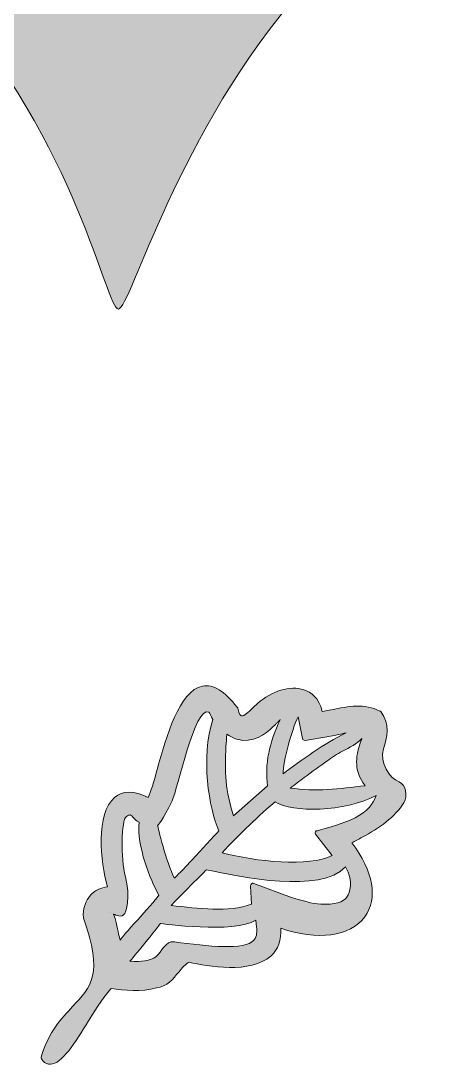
# Model space of a CAD drawing. Header units: inches. Extents: x -0.2 to 22.9, y 0 to 27.3.
# Drawn here: x 7.721 to 8.991, y 0.554 to 3.624 of the extents above; entities that cross this region are included whole.
import ezdxf

# ---------------------------------------------------------------- set-up
doc = ezdxf.new("R2010")
doc.units = ezdxf.units.IN
doc.header["$MEASUREMENT"] = 0
doc.layers.add('Paper Pumpkin Blank', color=7, linetype='Continuous', lineweight=0)

msp = doc.modelspace()

# ---------------------------------------------------------------- hatches: boundary and pattern name
at = {"layer": 'Paper Pumpkin Blank', "true_color": 0xf7941d, "transparency": 33554687}
h = msp.add_hatch(color=30, dxfattribs=at)
h.dxf.hatch_style = 2
edge = h.paths.add_edge_path()
edge.add_spline(control_points=[(6.5889, 7.7417), (6.6708, 8.85), (6.8903, 9.5694), (6.8903, 9.5694), (6.8903, 9.5694), (9.1639, 9.5694), (9.1639, 9.5694), (9.1639, 9.5694), (9.3639, 9.0458), (9.4708, 7.7417), (9.5778, 6.4375), (9.2722, 5.9139), (9.2722, 5.9139), (9.2722, 5.9139), (6.7931, 5.9139), (6.7931, 5.9139), (6.7931, 5.9139), (6.5069, 6.6333), (6.5889, 7.7417)], knot_values=[0, 0, 0, 0, 1, 1, 1, 2, 2, 2, 3, 3, 3, 4, 4, 4, 5, 5, 5, 6, 6, 6, 6], degree=3, periodic=0)
edge = h.paths.add_edge_path()
edge.add_spline(control_points=[(6.5236, 5.5611), (6.5319, 5.5389), (6.5514, 5.525), (6.575, 5.525), (6.575, 5.525), (6.8444, 5.525), (6.8444, 5.525), (6.8708, 5.5222), (7.2389, 5.5333), (7.2514, 5.5167), (7.2694, 5.5083), (7.2611, 5.4806), (7.2417, 5.4806), (7.2417, 5.4806), (6.5514, 5.4833), (6.5514, 5.4833), (6.5514, 5.4833), (7.2042, 4.0333), (7.4944, 3.7056), (7.8917, 3.2583), (7.9708, 2.7764), (8.0083, 2.7764), (8.0444, 2.7764), (8.1806, 3.2986), (8.5514, 3.7194), (8.7944, 4.025), (9.4514, 5.2986), (9.4694, 5.4833), (9.4694, 5.4833), (8.8306, 5.4819), (8.8306, 5.4819), (8.8111, 5.4819), (8.8042, 5.5097), (8.8222, 5.5181), (8.9972, 5.5389), (9.3278, 5.5194), (9.5028, 5.5264), (10.1694, 6.2833), (9.775, 9.3625), (9.4528, 9.9042), (9.4361, 9.9375), (9.4028, 9.9597), (9.3667, 9.9597), (9.3667, 9.9597), (8.8111, 9.9597), (8.8111, 9.9597), (8.7861, 9.9597), (8.7722, 9.9722), (8.7639, 9.9889), (8.7542, 10.0125), (9.0375, 10.0028), (9.0389, 10.0264), (9.0292, 10.1694), (9.0903, 10.5514), (8.8667, 10.5472), (8.8667, 10.5472), (7.2208, 10.5472), (7.2208, 10.5472), (6.9806, 10.5486), (7.0597, 10.1792), (7.0444, 10.0153), (7.0444, 10.0042), (7.3194, 9.9931), (7.3139, 9.9847), (7.3042, 9.9694), (7.2875, 9.9583), (7.2681, 9.9583), (7.2681, 9.9583), (6.7111, 9.9583), (6.7111, 9.9583), (6.6681, 9.9583), (6.6278, 9.9319), (6.6111, 9.8903), (6.2431, 9.0986), (5.9556, 6.4333), (6.5236, 5.5611)], knot_values=[0, 0, 0, 0, 1, 1, 1, 2, 2, 2, 3, 3, 3, 4, 4, 4, 5, 5, 5, 6, 6, 6, 7, 7, 7, 8, 8, 8, 9, 9, 9, 10, 10, 10, 11, 11, 11, 12, 12, 12, 13, 13, 13, 14, 14, 14, 15, 15, 15, 16, 16, 16, 17, 17, 17, 18, 18, 18, 19, 19, 19, 20, 20, 20, 21, 21, 21, 22, 22, 22, 23, 23, 23, 24, 24, 24, 25, 25, 25, 25], degree=3, periodic=0)
h = msp.add_hatch(color=30, dxfattribs=at)
h.dxf.hatch_style = 2
edge = h.paths.add_edge_path()
edge.add_spline(control_points=[(8.6819, 1.0472), (8.6722, 1.0306), (8.6431, 1.0222), (8.6042, 1.025), (8.5778, 1.0264), (8.5514, 1.0347), (8.5181, 1.0444), (8.5181, 1.0444), (8.4069, 1.0861), (8.4069, 1.0861), (8.4042, 1.0875), (8.4028, 1.0861), (8.4, 1.0847), (8.3986, 1.0833), (8.3972, 1.0806), (8.3972, 1.0778), (8.3972, 1.0778), (8.4, 1.025), (8.4, 1.025), (8.3333, 1), (8.2431, 1.0125), (8.1639, 1.0208), (8.1792, 1.0389), (8.2681, 1.1264), (8.2681, 1.1264), (8.3694, 1.1042), (8.6042, 1.0556), (8.6764, 1.1347), (8.7042, 1.0903), (8.6875, 1.0583), (8.6819, 1.0472)], knot_values=[0, 0, 0, 0, 1, 1, 1, 2, 2, 2, 3, 3, 3, 4, 4, 4, 5, 5, 5, 6, 6, 6, 7, 7, 7, 8, 8, 8, 9, 9, 9, 10, 10, 10, 10], degree=3, periodic=0)
edge = h.paths.add_edge_path()
edge.add_spline(control_points=[(8.4069, 0.9194), (8.4069, 0.9194), (8.4056, 0.9194), (8.4069, 0.9194), (8.3806, 0.8875), (8.2722, 0.9014), (8.1736, 0.9139), (8.1458, 0.9181), (8.1361, 0.8833), (8.1194, 0.8708), (8.1028, 0.8583), (8.0722, 0.8542), (8.0458, 0.8569), (8.0444, 0.8569), (8.0431, 0.8569), (8.0417, 0.8569), (8.0472, 0.8611), (8.125, 0.9569), (8.1319, 0.9681), (8.1319, 0.9681), (8.35, 0.9375), (8.4125, 0.9778), (8.4125, 0.9778), (8.4153, 0.9569), (8.4153, 0.9569), (8.4153, 0.9472), (8.4181, 0.9306), (8.4069, 0.9194)], knot_values=[0, 0, 0, 0, 1, 1, 1, 2, 2, 2, 3, 3, 3, 4, 4, 4, 5, 5, 5, 6, 6, 6, 7, 7, 7, 8, 8, 8, 9, 9, 9, 9], degree=3, periodic=0)
edge = h.paths.add_edge_path()
edge.add_spline(control_points=[(8.0139, 0.9194), (8.0056, 0.9444), (8.0069, 0.9569), (7.9944, 0.9958), (7.9944, 0.9958), (8.0125, 0.9847), (8.0236, 0.9931), (8.0319, 1), (8.0444, 1.0472), (8.0292, 1.1056), (8.0139, 1.1611), (8.0167, 1.2722), (8.0319, 1.2833), (8.0361, 1.2861), (8.0403, 1.2875), (8.0431, 1.2875), (8.0472, 1.2861), (8.05, 1.2833), (8.0542, 1.2778), (8.0569, 1.275), (8.0597, 1.2708), (8.0639, 1.2694), (8.0639, 1.2694), (8.0694, 1.2667), (8.0694, 1.2667), (8.0625, 1.1958), (8.1014, 1.0972), (8.1278, 1.0514), (8.1056, 1.0208), (8.0167, 0.9278), (8.0139, 0.9194)], knot_values=[0, 0, 0, 0, 1, 1, 1, 2, 2, 2, 3, 3, 3, 4, 4, 4, 5, 5, 5, 6, 6, 6, 7, 7, 7, 8, 8, 8, 9, 9, 9, 10, 10, 10, 10], degree=3, periodic=0)
edge = h.paths.add_edge_path()
edge.add_spline(control_points=[(7.9847, 1.0014), (7.9847, 1.0014), (7.9847, 1.0014), (7.9847, 1.0014), (7.9847, 1.0014), (7.9847, 1.0014), (7.9847, 1.0014), (7.9847, 1.0014), (7.9847, 1.0014), (7.9847, 1.0014)], knot_values=[0, 0, 0, 0, 1, 1, 1, 2, 2, 2, 3, 3, 3, 3], degree=3, periodic=0)
edge = h.paths.add_edge_path()
edge.add_spline(control_points=[(8.1667, 1.3292), (8.1819, 1.3611), (8.2333, 1.6097), (8.275, 1.5903), (8.2778, 1.5875), (8.2833, 1.5736), (8.2861, 1.5681), (8.25, 1.4569), (8.275, 1.3069), (8.3042, 1.2403), (8.275, 1.2097), (8.2458, 1.1778), (8.2181, 1.1472), (8.2, 1.1278), (8.1917, 1.1208), (8.1736, 1.1014), (8.1486, 1.1472), (8.125, 1.2528), (8.1236, 1.2569), (8.125, 1.2569), (8.1389, 1.2708), (8.1667, 1.3292)], knot_values=[0, 0, 0, 0, 1, 1, 1, 2, 2, 2, 3, 3, 3, 4, 4, 4, 5, 5, 5, 6, 6, 6, 7, 7, 7, 7], degree=3, periodic=0)
edge = h.paths.add_edge_path()
edge.add_spline(control_points=[(8.3736, 1.5069), (8.4208, 1.5042), (8.4528, 1.5361), (8.4694, 1.5528), (8.4708, 1.5542), (8.4736, 1.5569), (8.475, 1.5583), (8.4764, 1.5597), (8.4792, 1.5625), (8.4806, 1.5639), (8.4806, 1.5639), (8.4833, 1.5667), (8.4833, 1.5667), (8.4833, 1.5667), (8.4847, 1.5681), (8.4847, 1.5681), (8.4528, 1.5014), (8.4389, 1.4361), (8.4472, 1.3736), (8.4472, 1.3736), (8.3472, 1.2847), (8.3472, 1.2847), (8.3236, 1.3556), (8.3208, 1.4181), (8.325, 1.4889), (8.3264, 1.5), (8.3264, 1.5125), (8.3278, 1.525), (8.3486, 1.5097), (8.3681, 1.5083), (8.3736, 1.5069)], knot_values=[0, 0, 0, 0, 1, 1, 1, 2, 2, 2, 3, 3, 3, 4, 4, 4, 5, 5, 5, 6, 6, 6, 7, 7, 7, 8, 8, 8, 9, 9, 9, 10, 10, 10, 10], degree=3, periodic=0)
edge = h.paths.add_edge_path()
edge.add_spline(control_points=[(8.7667, 1.3444), (8.7583, 1.3194), (8.7417, 1.2986), (8.7056, 1.2792), (8.6694, 1.2597), (8.5903, 1.2403), (8.5903, 1.2403), (8.5889, 1.2389), (8.5875, 1.2375), (8.5875, 1.2361), (8.5875, 1.2347), (8.5875, 1.2319), (8.5889, 1.2306), (8.5889, 1.2306), (8.6375, 1.1681), (8.6375, 1.1681), (8.5694, 1.1333), (8.4125, 1.15), (8.3139, 1.1764), (8.3625, 1.2278), (8.4028, 1.2681), (8.4694, 1.3264), (8.5208, 1.2931), (8.6736, 1.2958), (8.7667, 1.3444)], knot_values=[0, 0, 0, 0, 1, 1, 1, 2, 2, 2, 3, 3, 3, 4, 4, 4, 5, 5, 5, 6, 6, 6, 7, 7, 7, 8, 8, 8, 8], degree=3, periodic=0)
edge = h.paths.add_edge_path()
edge.add_spline(control_points=[(8.5375, 1.5764), (8.5375, 1.5764), (8.55, 1.5125), (8.55, 1.5125), (8.5514, 1.5083), (8.5542, 1.5069), (8.5583, 1.5069), (8.5583, 1.5069), (8.6278, 1.5181), (8.6278, 1.5181), (8.6347, 1.5194), (8.6417, 1.5208), (8.6486, 1.5222), (8.6542, 1.5236), (8.6597, 1.525), (8.6667, 1.5264), (8.6708, 1.5278), (8.675, 1.5278), (8.6792, 1.5292), (8.6125, 1.4972), (8.5472, 1.4486), (8.4931, 1.4083), (8.4931, 1.4444), (8.5181, 1.5375), (8.5375, 1.5764)], knot_values=[0, 0, 0, 0, 1, 1, 1, 2, 2, 2, 3, 3, 3, 4, 4, 4, 5, 5, 5, 6, 6, 6, 7, 7, 7, 8, 8, 8, 8], degree=3, periodic=0)
edge = h.paths.add_edge_path()
edge.add_spline(control_points=[(8.725, 1.5125), (8.725, 1.5111), (8.725, 1.5097), (8.7236, 1.5083), (8.7236, 1.5083), (8.7208, 1.5014), (8.7208, 1.5014), (8.7111, 1.4708), (8.6958, 1.4222), (8.7347, 1.3736), (8.6597, 1.3639), (8.5875, 1.3556), (8.5139, 1.3667), (8.5278, 1.3764), (8.5417, 1.3875), (8.5556, 1.3972), (8.5792, 1.4153), (8.6028, 1.4319), (8.6222, 1.4458), (8.6361, 1.4569), (8.6528, 1.4667), (8.6681, 1.475), (8.6903, 1.4861), (8.7097, 1.4972), (8.725, 1.5125)], knot_values=[0, 0, 0, 0, 1, 1, 1, 2, 2, 2, 3, 3, 3, 4, 4, 4, 5, 5, 5, 6, 6, 6, 7, 7, 7, 8, 8, 8, 8], degree=3, periodic=0)
edge = h.paths.add_edge_path()
edge.add_spline(control_points=[(8.6958, 1.2056), (8.7042, 1.2111), (8.7153, 1.2153), (8.7264, 1.2222), (8.775, 1.2472), (8.825, 1.2833), (8.8486, 1.3236), (8.8597, 1.3431), (8.8556, 1.3764), (8.8347, 1.3847), (8.8056, 1.3958), (8.7764, 1.4403), (8.7889, 1.4819), (8.7986, 1.5153), (8.8097, 1.5542), (8.7806, 1.5917), (8.7806, 1.5931), (8.7792, 1.5931), (8.7778, 1.5931), (8.7333, 1.6167), (8.6847, 1.6069), (8.6361, 1.5972), (8.6264, 1.5958), (8.6167, 1.5931), (8.6083, 1.5917), (8.5986, 1.6333), (8.5736, 1.65), (8.5542, 1.6556), (8.5139, 1.6694), (8.4597, 1.6528), (8.4181, 1.6153), (8.4125, 1.6111), (8.4069, 1.6056), (8.4028, 1.6014), (8.3917, 1.5903), (8.3778, 1.5778), (8.3708, 1.5792), (8.3694, 1.5792), (8.3639, 1.5833), (8.3597, 1.6014), (8.3597, 1.6028), (8.3597, 1.6028), (8.3583, 1.6042), (8.3208, 1.6528), (8.2875, 1.6722), (8.2556, 1.6667), (8.1875, 1.6528), (8.15, 1.5194), (8.1222, 1.4208), (8.1125, 1.3847), (8.1042, 1.3542), (8.0958, 1.3389), (8.0542, 1.3597), (8.0208, 1.3597), (7.9972, 1.3389), (7.9417, 1.2917), (7.9542, 1.15), (7.9764, 1.0764), (7.9569, 1.0736), (7.9389, 1.0653), (7.9264, 1.0514), (7.9111, 1.0347), (7.9028, 1.0097), (7.9056, 0.9847), (7.9056, 0.9847), (7.9056, 0.9833), (7.9056, 0.9833), (7.9653, 0.8208), (7.9278, 0.7806), (7.8736, 0.7236), (7.8403, 0.6889), (7.8042, 0.65), (7.7806, 0.575), (7.7806, 0.5736), (7.7806, 0.5708), (7.7819, 0.5694), (7.7875, 0.5611), (7.7944, 0.5556), (7.8028, 0.5542), (7.8042, 0.5542), (7.8069, 0.5542), (7.8083, 0.5542), (7.8417, 0.5542), (7.8806, 0.6167), (7.9208, 0.6819), (7.9458, 0.7222), (7.9694, 0.7597), (7.9875, 0.7764), (8.025, 0.7722), (8.0764, 0.7653), (8.1208, 0.7792), (8.1514, 0.7819), (8.1694, 0.8056), (8.1861, 0.825), (8.1958, 0.8375), (8.2056, 0.8486), (8.2167, 0.8542), (8.2708, 0.8417), (8.3986, 0.8194), (8.4569, 0.8722), (8.4792, 0.8917), (8.4889, 0.9194), (8.4861, 0.9542), (8.5944, 0.9167), (8.6903, 0.9292), (8.7333, 0.9875), (8.7736, 1.0417), (8.7583, 1.1222), (8.6958, 1.2056)], knot_values=[0, 0, 0, 0, 1, 1, 1, 2, 2, 2, 3, 3, 3, 4, 4, 4, 5, 5, 5, 6, 6, 6, 7, 7, 7, 8, 8, 8, 9, 9, 9, 10, 10, 10, 11, 11, 11, 12, 12, 12, 13, 13, 13, 14, 14, 14, 15, 15, 15, 16, 16, 16, 17, 17, 17, 18, 18, 18, 19, 19, 19, 20, 20, 20, 21, 21, 21, 22, 22, 22, 23, 23, 23, 24, 24, 24, 25, 25, 25, 26, 26, 26, 27, 27, 27, 28, 28, 28, 29, 29, 29, 30, 30, 30, 31, 31, 31, 32, 32, 32, 33, 33, 33, 34, 34, 34, 35, 35, 35, 36, 36, 36, 36], degree=3, periodic=0)

# ---------------------------------------------------------------- linework, layer by layer
at = {"layer": 'Paper Pumpkin Blank'}
for points, knots in [([(6.5236, 5.5611), (6.5319, 5.5389), (6.5514, 5.525), (6.575, 5.525), (6.575, 5.525), (6.8444, 5.525), (6.8444, 5.525), (6.8708, 5.5222), (7.2389, 5.5333), (7.2514, 5.5167), (7.2694, 5.5083), (7.2611, 5.4806), (7.2417, 5.4806), (7.2417, 5.4806), (6.5514, 5.4833), (6.5514, 5.4833), (6.5514, 5.4833), (7.2042, 4.0333), (7.4944, 3.7056), (7.8917, 3.2583), (7.9708, 2.7764), (8.0083, 2.7764), (8.0444, 2.7764), (8.1806, 3.2986), (8.5514, 3.7194), (8.7944, 4.025), (9.4514, 5.2986), (9.4694, 5.4833), (9.4694, 5.4833), (8.8306, 5.4819), (8.8306, 5.4819), (8.8111, 5.4819), (8.8042, 5.5097), (8.8222, 5.5181), (8.9972, 5.5389), (9.3278, 5.5194), (9.5028, 5.5264), (10.1694, 6.2833), (9.775, 9.3625), (9.4528, 9.9042), (9.4361, 9.9375), (9.4028, 9.9597), (9.3667, 9.9597), (9.3667, 9.9597), (8.8111, 9.9597), (8.8111, 9.9597), (8.7861, 9.9597), (8.7722, 9.9722), (8.7639, 9.9889), (8.7542, 10.0125), (9.0375, 10.0028), (9.0389, 10.0264), (9.0292, 10.1694), (9.0903, 10.5514), (8.8667, 10.5472), (8.8667, 10.5472), (7.2208, 10.5472), (7.2208, 10.5472), (6.9806, 10.5486), (7.0597, 10.1792), (7.0444, 10.0153), (7.0444, 10.0042), (7.3194, 9.9931), (7.3139, 9.9847), (7.3042, 9.9694), (7.2875, 9.9583), (7.2681, 9.9583), (7.2681, 9.9583), (6.7111, 9.9583), (6.7111, 9.9583), (6.6681, 9.9583), (6.6278, 9.9319), (6.6111, 9.8903), (6.2431, 9.0986), (5.9556, 6.4333), (6.5236, 5.5611)], [0, 0, 0, 0, 1, 1, 1, 2, 2, 2, 3, 3, 3, 4, 4, 4, 5, 5, 5, 6, 6, 6, 7, 7, 7, 8, 8, 8, 9, 9, 9, 10, 10, 10, 11, 11, 11, 12, 12, 12, 13, 13, 13, 14, 14, 14, 15, 15, 15, 16, 16, 16, 17, 17, 17, 18, 18, 18, 19, 19, 19, 20, 20, 20, 21, 21, 21, 22, 22, 22, 23, 23, 23, 24, 24, 24, 25, 25, 25, 25]), ([(8.6958, 1.2056), (8.7042, 1.2111), (8.7153, 1.2153), (8.7264, 1.2222), (8.775, 1.2472), (8.825, 1.2833), (8.8486, 1.3236), (8.8597, 1.3431), (8.8556, 1.3764), (8.8347, 1.3847), (8.8056, 1.3958), (8.7764, 1.4403), (8.7889, 1.4819), (8.7986, 1.5153), (8.8097, 1.5542), (8.7806, 1.5917), (8.7806, 1.5931), (8.7792, 1.5931), (8.7778, 1.5931), (8.7333, 1.6167), (8.6847, 1.6069), (8.6361, 1.5972), (8.6264, 1.5958), (8.6167, 1.5931), (8.6083, 1.5917), (8.5986, 1.6333), (8.5736, 1.65), (8.5542, 1.6556), (8.5139, 1.6694), (8.4597, 1.6528), (8.4181, 1.6153), (8.4125, 1.6111), (8.4069, 1.6056), (8.4028, 1.6014), (8.3917, 1.5903), (8.3778, 1.5778), (8.3708, 1.5792), (8.3694, 1.5792), (8.3639, 1.5833), (8.3597, 1.6014), (8.3597, 1.6028), (8.3597, 1.6028), (8.3583, 1.6042), (8.3208, 1.6528), (8.2875, 1.6722), (8.2556, 1.6667), (8.1875, 1.6528), (8.15, 1.5194), (8.1222, 1.4208), (8.1125, 1.3847), (8.1042, 1.3542), (8.0958, 1.3389), (8.0542, 1.3597), (8.0208, 1.3597), (7.9972, 1.3389), (7.9417, 1.2917), (7.9542, 1.15), (7.9764, 1.0764), (7.9569, 1.0736), (7.9389, 1.0653), (7.9264, 1.0514), (7.9111, 1.0347), (7.9028, 1.0097), (7.9056, 0.9847), (7.9056, 0.9847), (7.9056, 0.9833), (7.9056, 0.9833), (7.9653, 0.8208), (7.9278, 0.7806), (7.8736, 0.7236), (7.8403, 0.6889), (7.8042, 0.65), (7.7806, 0.575), (7.7806, 0.5736), (7.7806, 0.5708), (7.7819, 0.5694), (7.7875, 0.5611), (7.7944, 0.5556), (7.8028, 0.5542), (7.8042, 0.5542), (7.8069, 0.5542), (7.8083, 0.5542), (7.8417, 0.5542), (7.8806, 0.6167), (7.9208, 0.6819), (7.9458, 0.7222), (7.9694, 0.7597), (7.9875, 0.7764), (8.025, 0.7722), (8.0764, 0.7653), (8.1208, 0.7792), (8.1514, 0.7819), (8.1694, 0.8056), (8.1861, 0.825), (8.1958, 0.8375), (8.2056, 0.8486), (8.2167, 0.8542), (8.2708, 0.8417), (8.3986, 0.8194), (8.4569, 0.8722), (8.4792, 0.8917), (8.4889, 0.9194), (8.4861, 0.9542), (8.5944, 0.9167), (8.6903, 0.9292), (8.7333, 0.9875), (8.7736, 1.0417), (8.7583, 1.1222), (8.6958, 1.2056)], [0, 0, 0, 0, 1, 1, 1, 2, 2, 2, 3, 3, 3, 4, 4, 4, 5, 5, 5, 6, 6, 6, 7, 7, 7, 8, 8, 8, 9, 9, 9, 10, 10, 10, 11, 11, 11, 12, 12, 12, 13, 13, 13, 14, 14, 14, 15, 15, 15, 16, 16, 16, 17, 17, 17, 18, 18, 18, 19, 19, 19, 20, 20, 20, 21, 21, 21, 22, 22, 22, 23, 23, 23, 24, 24, 24, 25, 25, 25, 26, 26, 26, 27, 27, 27, 28, 28, 28, 29, 29, 29, 30, 30, 30, 31, 31, 31, 32, 32, 32, 33, 33, 33, 34, 34, 34, 35, 35, 35, 36, 36, 36, 36]), ([(8.1667, 1.3292), (8.1819, 1.3611), (8.2333, 1.6097), (8.275, 1.5903), (8.2778, 1.5875), (8.2833, 1.5736), (8.2861, 1.5681), (8.25, 1.4569), (8.275, 1.3069), (8.3042, 1.2403), (8.275, 1.2097), (8.2458, 1.1778), (8.2181, 1.1472), (8.2, 1.1278), (8.1917, 1.1208), (8.1736, 1.1014), (8.1486, 1.1472), (8.125, 1.2528), (8.1236, 1.2569), (8.125, 1.2569), (8.1389, 1.2708), (8.1667, 1.3292)], [0, 0, 0, 0, 1, 1, 1, 2, 2, 2, 3, 3, 3, 4, 4, 4, 5, 5, 5, 6, 6, 6, 7, 7, 7, 7]), ([(8.3736, 1.5069), (8.4208, 1.5042), (8.4528, 1.5361), (8.4694, 1.5528), (8.4708, 1.5542), (8.4736, 1.5569), (8.475, 1.5583), (8.4764, 1.5597), (8.4792, 1.5625), (8.4806, 1.5639), (8.4806, 1.5639), (8.4833, 1.5667), (8.4833, 1.5667), (8.4833, 1.5667), (8.4847, 1.5681), (8.4847, 1.5681), (8.4528, 1.5014), (8.4389, 1.4361), (8.4472, 1.3736), (8.4472, 1.3736), (8.3472, 1.2847), (8.3472, 1.2847), (8.3236, 1.3556), (8.3208, 1.4181), (8.325, 1.4889), (8.3264, 1.5), (8.3264, 1.5125), (8.3278, 1.525), (8.3486, 1.5097), (8.3681, 1.5083), (8.3736, 1.5069)], [0, 0, 0, 0, 1, 1, 1, 2, 2, 2, 3, 3, 3, 4, 4, 4, 5, 5, 5, 6, 6, 6, 7, 7, 7, 8, 8, 8, 9, 9, 9, 10, 10, 10, 10]), ([(8.5375, 1.5764), (8.5375, 1.5764), (8.55, 1.5125), (8.55, 1.5125), (8.5514, 1.5083), (8.5542, 1.5069), (8.5583, 1.5069), (8.5583, 1.5069), (8.6278, 1.5181), (8.6278, 1.5181), (8.6347, 1.5194), (8.6417, 1.5208), (8.6486, 1.5222), (8.6542, 1.5236), (8.6597, 1.525), (8.6667, 1.5264), (8.6708, 1.5278), (8.675, 1.5278), (8.6792, 1.5292), (8.6125, 1.4972), (8.5472, 1.4486), (8.4931, 1.4083), (8.4931, 1.4444), (8.5181, 1.5375), (8.5375, 1.5764)], [0, 0, 0, 0, 1, 1, 1, 2, 2, 2, 3, 3, 3, 4, 4, 4, 5, 5, 5, 6, 6, 6, 7, 7, 7, 8, 8, 8, 8]), ([(8.725, 1.5125), (8.725, 1.5111), (8.725, 1.5097), (8.7236, 1.5083), (8.7236, 1.5083), (8.7208, 1.5014), (8.7208, 1.5014), (8.7111, 1.4708), (8.6958, 1.4222), (8.7347, 1.3736), (8.6597, 1.3639), (8.5875, 1.3556), (8.5139, 1.3667), (8.5278, 1.3764), (8.5417, 1.3875), (8.5556, 1.3972), (8.5792, 1.4153), (8.6028, 1.4319), (8.6222, 1.4458), (8.6361, 1.4569), (8.6528, 1.4667), (8.6681, 1.475), (8.6903, 1.4861), (8.7097, 1.4972), (8.725, 1.5125)], [0, 0, 0, 0, 1, 1, 1, 2, 2, 2, 3, 3, 3, 4, 4, 4, 5, 5, 5, 6, 6, 6, 7, 7, 7, 8, 8, 8, 8]), ([(8.7667, 1.3444), (8.7583, 1.3194), (8.7417, 1.2986), (8.7056, 1.2792), (8.6694, 1.2597), (8.5903, 1.2403), (8.5903, 1.2403), (8.5889, 1.2389), (8.5875, 1.2375), (8.5875, 1.2361), (8.5875, 1.2347), (8.5875, 1.2319), (8.5889, 1.2306), (8.5889, 1.2306), (8.6375, 1.1681), (8.6375, 1.1681), (8.5694, 1.1333), (8.4125, 1.15), (8.3139, 1.1764), (8.3625, 1.2278), (8.4028, 1.2681), (8.4694, 1.3264), (8.5208, 1.2931), (8.6736, 1.2958), (8.7667, 1.3444)], [0, 0, 0, 0, 1, 1, 1, 2, 2, 2, 3, 3, 3, 4, 4, 4, 5, 5, 5, 6, 6, 6, 7, 7, 7, 8, 8, 8, 8]), ([(8.0139, 0.9194), (8.0056, 0.9444), (8.0069, 0.9569), (7.9944, 0.9958), (7.9944, 0.9958), (8.0125, 0.9847), (8.0236, 0.9931), (8.0319, 1), (8.0444, 1.0472), (8.0292, 1.1056), (8.0139, 1.1611), (8.0167, 1.2722), (8.0319, 1.2833), (8.0361, 1.2861), (8.0403, 1.2875), (8.0431, 1.2875), (8.0472, 1.2861), (8.05, 1.2833), (8.0542, 1.2778), (8.0569, 1.275), (8.0597, 1.2708), (8.0639, 1.2694), (8.0639, 1.2694), (8.0694, 1.2667), (8.0694, 1.2667), (8.0625, 1.1958), (8.1014, 1.0972), (8.1278, 1.0514), (8.1056, 1.0208), (8.0167, 0.9278), (8.0139, 0.9194)], [0, 0, 0, 0, 1, 1, 1, 2, 2, 2, 3, 3, 3, 4, 4, 4, 5, 5, 5, 6, 6, 6, 7, 7, 7, 8, 8, 8, 9, 9, 9, 10, 10, 10, 10]), ([(8.6819, 1.0472), (8.6722, 1.0306), (8.6431, 1.0222), (8.6042, 1.025), (8.5778, 1.0264), (8.5514, 1.0347), (8.5181, 1.0444), (8.5181, 1.0444), (8.4069, 1.0861), (8.4069, 1.0861), (8.4042, 1.0875), (8.4028, 1.0861), (8.4, 1.0847), (8.3986, 1.0833), (8.3972, 1.0806), (8.3972, 1.0778), (8.3972, 1.0778), (8.4, 1.025), (8.4, 1.025), (8.3333, 1), (8.2431, 1.0125), (8.1639, 1.0208), (8.1792, 1.0389), (8.2681, 1.1264), (8.2681, 1.1264), (8.3694, 1.1042), (8.6042, 1.0556), (8.6764, 1.1347), (8.7042, 1.0903), (8.6875, 1.0583), (8.6819, 1.0472)], [0, 0, 0, 0, 1, 1, 1, 2, 2, 2, 3, 3, 3, 4, 4, 4, 5, 5, 5, 6, 6, 6, 7, 7, 7, 8, 8, 8, 9, 9, 9, 10, 10, 10, 10]), ([(7.9847, 1.0014), (7.9847, 1.0014), (7.9847, 1.0014), (7.9847, 1.0014), (7.9847, 1.0014), (7.9847, 1.0014), (7.9847, 1.0014), (7.9847, 1.0014), (7.9847, 1.0014), (7.9847, 1.0014)], [0, 0, 0, 0, 1, 1, 1, 2, 2, 2, 3, 3, 3, 3]), ([(8.4069, 0.9194), (8.4069, 0.9194), (8.4056, 0.9194), (8.4069, 0.9194), (8.3806, 0.8875), (8.2722, 0.9014), (8.1736, 0.9139), (8.1458, 0.9181), (8.1361, 0.8833), (8.1194, 0.8708), (8.1028, 0.8583), (8.0722, 0.8542), (8.0458, 0.8569), (8.0444, 0.8569), (8.0431, 0.8569), (8.0417, 0.8569), (8.0472, 0.8611), (8.125, 0.9569), (8.1319, 0.9681), (8.1319, 0.9681), (8.35, 0.9375), (8.4125, 0.9778), (8.4125, 0.9778), (8.4153, 0.9569), (8.4153, 0.9569), (8.4153, 0.9472), (8.4181, 0.9306), (8.4069, 0.9194)], [0, 0, 0, 0, 1, 1, 1, 2, 2, 2, 3, 3, 3, 4, 4, 4, 5, 5, 5, 6, 6, 6, 7, 7, 7, 8, 8, 8, 9, 9, 9, 9])]:
    msp.add_open_spline(points, degree=3, knots=knots, dxfattribs=at)

doc.saveas('drawing.dxf')
